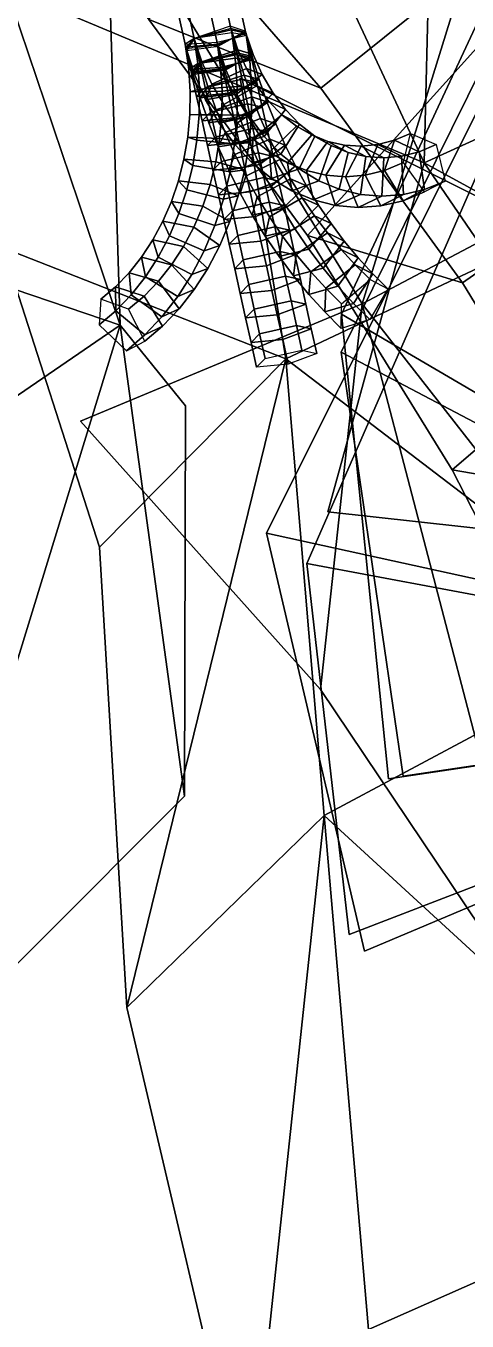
# Model space of a CAD drawing. Header units: metres. Extents: x -219 to 389, y -251 to 301.
# Drawn here: x 247.14 to 252.95, y -37.98 to -20.9 of the extents above; entities that cross this region are included whole.
import ezdxf

# ---------------------------------------------------------------- set-up
doc = ezdxf.new("R2010")
doc.units = ezdxf.units.M

msp = doc.modelspace()

# ---------------------------------------------------------------- linework, layer by layer
at = {"layer": 'Breeder_2Pdncle', "color": 3}
for points in [[(249.0203, -19.4075, 751.9503), (251.0281, -21.7177, 753.3123), (255.2007, -18.3703, 752.7593), (252.9534, -15.8128, 751.2219)], [(251.5152, -16.8981, 760.5595), (253.9727, -20.1985, 762.0106), (250.8545, -23.659, 759.323), (248.7634, -20.8131, 758.1055)], [(246.5161, -18.2556, 756.5681), (248.7634, -20.8131, 758.1055), (251.0281, -21.7177, 753.3123), (249.0203, -19.4075, 751.9503)], [(251.0281, -21.7177, 753.3123), (252.894, -24.2844, 754.3864), (257.2918, -21.2162, 753.9769), (255.2007, -18.3703, 752.7593)], [(253.9727, -20.1985, 762.0106), (256.2137, -23.7897, 763.0682), (252.758, -26.7506, 760.2024), (250.8545, -23.659, 759.323)], [(248.7634, -20.8131, 758.1055), (250.8545, -23.659, 759.323), (252.894, -24.2844, 754.3864), (251.0281, -21.7177, 753.3123)], [(252.894, -24.2844, 754.3864), (254.5901, -27.06897, 755.1563), (259.1953, -24.3078, 754.8563), (257.2918, -21.2162, 753.9769)], [(250.8545, -23.659, 759.323), (252.758, -26.7506, 760.2024), (254.5901, -27.06897, 755.1563), (252.894, -24.2844, 754.3864)], [(256.2137, -23.7897, 763.0682), (258.2046, -27.6178, 763.7163), (254.4452, -30.04133, 760.7305), (252.758, -26.7506, 760.2024)], [(252.758, -26.7506, 760.2024), (254.4452, -30.04133, 760.7305), (256.0908, -30.0295, 755.6105), (254.5901, -27.06897, 755.1563)]]:
    msp.add_3dface(points, dxfattribs=at)
at = {"layer": 'Breeder_2Petal1', "color": 3}
for points in [[(259.7596, -29.6578, 786.9174), (251.2976, -25.1985, 788.5607), (255.6757, -16.3369, 783.2627)], [(259.7596, -29.6578, 786.9174), (255.6757, -16.3369, 783.2627), (251.2976, -25.1985, 788.5607)], [(259.7596, -29.6578, 786.9174), (255.1246, -16.4835, 783.209), (251.2993, -24.6962, 789.4428)], [(259.7596, -29.6578, 786.9174), (251.2993, -24.6962, 789.4428), (255.1246, -16.4835, 783.209)], [(259.7596, -29.6578, 786.9174), (250.8447, -27.9836, 783.4659), (254.9921, -18.4937, 779.1639)], [(259.7596, -29.6578, 786.9174), (254.9921, -18.4937, 779.1639), (250.8447, -27.9836, 783.4659)], [(259.7596, -29.6578, 786.9174), (254.6402, -18.9129, 778.7237), (250.3112, -27.5876, 783.9152)], [(259.7596, -29.6578, 786.9174), (250.3112, -27.5876, 783.9152), (254.6402, -18.9129, 778.7237)], [(259.7596, -29.6578, 786.9174), (251.2993, -24.6962, 789.4428), (251.92, -30.8239, 790.865)], [(259.7596, -29.6578, 786.9174), (251.92, -30.8239, 790.865), (251.2993, -24.6962, 789.4428)], [(259.7596, -29.6578, 786.9174), (252.113, -30.7889, 791.4724), (251.2976, -25.1985, 788.5607)], [(259.7596, -29.6578, 786.9174), (251.2976, -25.1985, 788.5607), (252.113, -30.7889, 791.4724)], [(259.7596, -29.6578, 786.9174), (250.3112, -27.5876, 783.9152), (251.6035, -33.09942, 786.7271)], [(259.7596, -29.6578, 786.9174), (251.6035, -33.09942, 786.7271), (250.3112, -27.5876, 783.9152)], [(259.7596, -29.6578, 786.9174), (251.4038, -32.876, 787.4843), (250.8447, -27.9836, 783.4659)], [(259.7596, -29.6578, 786.9174), (250.8447, -27.9836, 783.4659), (251.4038, -32.876, 787.4843)]]:
    msp.add_3dface(points, dxfattribs=at)
at = {"layer": 'Breeder_Leaf', "color": 3}
for points in [[(252.6274, -13.04658, 744.4609), (257.7972, -11.4456, 739.6824), (256.2786, -20.9285, 744.9387)], [(252.6274, -13.04658, 744.4609), (256.2786, -20.9285, 744.9387), (257.7972, -11.4456, 739.6824)], [(252.3887, -22.7014, 749.6263), (249.1342, -15.7234, 748.5433), (252.6274, -13.04658, 744.4609)], [(252.3887, -22.7014, 749.6263), (252.6274, -13.04658, 744.4609), (249.1342, -15.7234, 748.5433)], [(252.3887, -22.7014, 749.6263), (252.6274, -13.04658, 744.4609), (256.2786, -20.9285, 744.9387)], [(252.3887, -22.7014, 749.6263), (256.2786, -20.9285, 744.9387), (252.6274, -13.04658, 744.4609)], [(252.3887, -22.7014, 749.6263), (247.1899, -20.5233, 749.216), (249.1342, -15.7234, 748.5433)], [(252.3887, -22.7014, 749.6263), (249.1342, -15.7234, 748.5433), (247.1899, -20.5233, 749.216)], [(251.5727, -24.5633, 750.2927), (248.953, -20.2499, 747.7488), (253.2747, -19.06112, 745.0692)], [(251.5727, -24.5633, 750.2927), (253.2747, -19.06112, 745.0692), (248.953, -20.2499, 747.7488)], [(251.5727, -24.5633, 750.2927), (253.2747, -19.06112, 745.0692), (256.7006, -21.8482, 741.0035)], [(251.5727, -24.5633, 750.2927), (256.7006, -21.8482, 741.0035), (253.2747, -19.06112, 745.0692)], [(248.3831, -24.8411, 752.9484), (246.9592, -20.614, 757.2839), (248.2372, -20.04263, 752.6621)], [(248.3831, -24.8411, 752.9484), (248.2372, -20.04263, 752.6621), (246.9592, -20.614, 757.2839)], [(242.59, -22.8725, 760.8785), (246.9592, -20.614, 757.2839), (248.3831, -24.8411, 752.9484)], [(242.59, -22.8725, 760.8785), (248.3831, -24.8411, 752.9484), (246.9592, -20.614, 757.2839)], [(260.5401, -27.1654, 745.8914), (252.3887, -22.7014, 749.6263), (256.2786, -20.9285, 744.9387)], [(260.5401, -27.1654, 745.8914), (256.2786, -20.9285, 744.9387), (252.3887, -22.7014, 749.6263)], [(250.5663, -25.285, 751.126), (249.9673, -21.5876, 746.894), (254.0621, -23.6331, 744.3802)], [(250.5663, -25.285, 751.126), (254.0621, -23.6331, 744.3802), (249.9673, -21.5876, 746.894)], [(251.5727, -24.5633, 750.2927), (256.7006, -21.8482, 741.0035), (254.6006, -28.4364, 746.2827)], [(251.5727, -24.5633, 750.2927), (254.6006, -28.4364, 746.2827), (256.7006, -21.8482, 741.0035)], [(252.3887, -22.7014, 749.6263), (255.9003, -27.8333, 749.7821), (251.1193, -27.3034, 750.2086)], [(252.3887, -22.7014, 749.6263), (251.1193, -27.3034, 750.2086), (255.9003, -27.8333, 749.7821)], [(260.5401, -27.1654, 745.8914), (255.9003, -27.8333, 749.7821), (252.3887, -22.7014, 749.6263)], [(260.5401, -27.1654, 745.8914), (252.3887, -22.7014, 749.6263), (255.9003, -27.8333, 749.7821)], [(242.59, -22.8725, 760.8785), (248.3831, -24.8411, 752.9484), (243.5812, -28.135, 755.4665)], [(242.59, -22.8725, 760.8785), (243.5812, -28.135, 755.4665), (248.3831, -24.8411, 752.9484)], [(250.5663, -25.285, 751.126), (254.0621, -23.6331, 744.3802), (255.4097, -28.9889, 742.0278)], [(250.5663, -25.285, 751.126), (255.4097, -28.9889, 742.0278), (254.0621, -23.6331, 744.3802)], [(250.5663, -25.285, 751.126), (248.1109, -27.7699, 756.2727), (246.8434, -23.8226, 753.7963)], [(250.5663, -25.285, 751.126), (246.8434, -23.8226, 753.7963), (248.1109, -27.7699, 756.2727)], [(251.5727, -24.5633, 750.2927), (251.0226, -29.6481, 753.8331), (247.8616, -26.1104, 752.9315)], [(251.5727, -24.5633, 750.2927), (247.8616, -26.1104, 752.9315), (251.0226, -29.6481, 753.8331)], [(254.09, -34.214, 751.2148), (251.0226, -29.6481, 753.8331), (251.5727, -24.5633, 750.2927)], [(254.09, -34.214, 751.2148), (251.5727, -24.5633, 750.2927), (251.0226, -29.6481, 753.8331)], [(254.09, -34.214, 751.2148), (251.5727, -24.5633, 750.2927), (254.6006, -28.4364, 746.2827)], [(254.09, -34.214, 751.2148), (254.6006, -28.4364, 746.2827), (251.5727, -24.5633, 750.2927)], [(248.3831, -24.8411, 752.9484), (245.2602, -35.03508, 750.441), (243.5812, -28.135, 755.4665)], [(248.3831, -24.8411, 752.9484), (243.5812, -28.135, 755.4665), (245.2602, -35.03508, 750.441)], [(248.3831, -24.8411, 752.9484), (249.2346, -31.05232, 748.3492), (245.2602, -35.03508, 750.441)], [(248.3831, -24.8411, 752.9484), (245.2602, -35.03508, 750.441), (249.2346, -31.05232, 748.3492)], [(248.3831, -24.8411, 752.9484), (249.2445, -25.9055, 747.4652), (249.2346, -31.05232, 748.3492)], [(248.3831, -24.8411, 752.9484), (249.2346, -31.05232, 748.3492), (249.2445, -25.9055, 747.4652)], [(248.4737, -33.8395, 755.8972), (248.1109, -27.7699, 756.2727), (250.5663, -25.285, 751.126)], [(248.4737, -33.8395, 755.8972), (250.5663, -25.285, 751.126), (248.1109, -27.7699, 756.2727)], [(248.4737, -33.8395, 755.8972), (250.5663, -25.285, 751.126), (251.0714, -31.3095, 749.2026)], [(248.4737, -33.8395, 755.8972), (251.0714, -31.3095, 749.2026), (250.5663, -25.285, 751.126)], [(250.5663, -25.285, 751.126), (255.4097, -28.9889, 742.0278), (251.0714, -31.3095, 749.2026)], [(250.5663, -25.285, 751.126), (251.0714, -31.3095, 749.2026), (255.4097, -28.9889, 742.0278)], [(255.4097, -28.9889, 742.0278), (256.2428, -36.0546, 740.8003), (251.0714, -31.3095, 749.2026)], [(255.4097, -28.9889, 742.0278), (251.0714, -31.3095, 749.2026), (256.2428, -36.0546, 740.8003)], [(251.0714, -31.3095, 749.2026), (250.0759, -40.6713, 753.8655), (248.4737, -33.8395, 755.8972)], [(251.0714, -31.3095, 749.2026), (248.4737, -33.8395, 755.8972), (250.0759, -40.6713, 753.8655)], [(250.0759, -40.6713, 753.8655), (251.0714, -31.3095, 749.2026), (251.6563, -38.08412, 747.0482)], [(250.0759, -40.6713, 753.8655), (251.6563, -38.08412, 747.0482), (251.0714, -31.3095, 749.2026)], [(251.0714, -31.3095, 749.2026), (256.2428, -36.0546, 740.8003), (251.6563, -38.08412, 747.0482)], [(251.0714, -31.3095, 749.2026), (251.6563, -38.08412, 747.0482), (256.2428, -36.0546, 740.8003)], [(256.2428, -36.0546, 740.8003), (255.8199, -43.7359, 740.7232), (251.6563, -38.08412, 747.0482)], [(256.2428, -36.0546, 740.8003), (251.6563, -38.08412, 747.0482), (255.8199, -43.7359, 740.7232)]]:
    msp.add_3dface(points, dxfattribs=at)
at = {"layer": 'Breeder_Petiole', "color": 3}
for points in [[(249.1332, -20.02266, 751.8051), (249.3611, -21.06129, 751.605), (249.848, -20.9493, 751.5815), (249.6131, -19.8831, 751.7858)], [(249.7953, -19.8832, 752.2515), (250.0417, -20.9942, 752.0405), (249.6661, -21.1368, 752.3524), (249.4198, -20.02573, 752.5634)], [(249.6131, -19.8831, 751.7858), (249.848, -20.9493, 751.5815), (250.0417, -20.9942, 752.0405), (249.7953, -19.8832, 752.2515)], [(249.0144, -20.1102, 752.283), (249.2493, -21.1765, 752.0787), (249.3611, -21.06129, 751.605), (249.1332, -20.02266, 751.8051)], [(249.4198, -20.02573, 752.5634), (249.6661, -21.1368, 752.3524), (249.2493, -21.1765, 752.0787), (249.0144, -20.1102, 752.283)], [(249.3611, -21.06129, 751.605), (249.4628, -21.3719, 751.5181), (249.937, -21.2132, 751.5055), (249.8353, -20.9025, 751.5925)], [(249.3611, -21.06129, 751.605), (249.445, -21.3809, 751.5329), (249.9273, -21.25, 751.5133), (249.8434, -20.9303, 751.5854)], [(249.3611, -21.06129, 751.605), (249.4328, -21.386, 751.543), (249.9197, -21.274, 751.5195), (249.848, -20.9493, 751.5815)], [(249.3611, -21.06129, 751.605), (249.408, -21.3937, 751.5636), (249.9018, -21.3204, 751.534), (249.855, -20.988, 751.5754)], [(250.0417, -20.9942, 752.0405), (250.1134, -21.319, 751.9784), (249.7378, -21.4615, 752.2903), (249.6661, -21.1368, 752.3524)], [(250.0388, -20.9824, 752.0429), (250.1227, -21.302, 751.9708), (249.7528, -21.4683, 752.2778), (249.669, -21.1487, 752.3499)], [(250.0337, -20.9649, 752.0473), (250.1354, -21.2756, 751.9603), (249.7758, -21.4768, 752.2585), (249.6741, -21.1661, 752.3455)], [(249.8353, -20.9025, 751.5925), (249.937, -21.2132, 751.5055), (250.1354, -21.2756, 751.9603), (250.0337, -20.9649, 752.0473)], [(249.8434, -20.9303, 751.5854), (249.9273, -21.25, 751.5133), (250.1227, -21.302, 751.9708), (250.0388, -20.9824, 752.0429)], [(249.848, -20.9493, 751.5815), (249.9197, -21.274, 751.5195), (250.1134, -21.319, 751.9784), (250.0417, -20.9942, 752.0405)], [(249.855, -20.988, 751.5754), (249.9018, -21.3204, 751.534), (250.0929, -21.351, 751.9952), (250.0461, -21.01856, 752.0366)], [(249.2424, -21.1378, 752.0848), (249.2892, -21.4702, 752.0433), (249.408, -21.3937, 751.5636), (249.3611, -21.06129, 751.605)], [(249.6617, -21.1125, 752.3562), (249.7086, -21.4449, 752.3148), (249.2892, -21.4702, 752.0433), (249.2424, -21.1378, 752.0848)], [(249.2493, -21.1765, 752.0787), (249.321, -21.5012, 752.0166), (249.4328, -21.386, 751.543), (249.3611, -21.06129, 751.605)], [(249.6661, -21.1368, 752.3524), (249.7378, -21.4615, 752.2903), (249.321, -21.5012, 752.0166), (249.2493, -21.1765, 752.0787)], [(249.2539, -21.1954, 752.0748), (249.3378, -21.5151, 752.0026), (249.445, -21.3809, 751.5329), (249.3611, -21.06129, 751.605)], [(249.669, -21.1487, 752.3499), (249.7528, -21.4683, 752.2778), (249.3378, -21.5151, 752.0026), (249.2539, -21.1954, 752.0748)], [(249.2621, -21.2232, 752.0677), (249.3638, -21.5339, 751.9808), (249.4628, -21.3719, 751.5181), (249.3611, -21.06129, 751.605)], [(249.6741, -21.1661, 752.3455), (249.7758, -21.4768, 752.2585), (249.3638, -21.5339, 751.9808), (249.2621, -21.2232, 752.0677)], [(250.0461, -21.01856, 752.0366), (250.0929, -21.351, 751.9952), (249.7086, -21.4449, 752.3148), (249.6617, -21.1125, 752.3562)], [(249.408, -21.3937, 751.5636), (249.4295, -21.7307, 751.5432), (249.9274, -21.6968, 751.5099), (249.9018, -21.3204, 751.534)], [(249.4328, -21.386, 751.543), (249.5045, -21.7107, 751.4809), (249.9914, -21.5987, 751.4574), (249.9197, -21.274, 751.5195)], [(249.445, -21.3809, 751.5329), (249.5408, -21.6948, 751.4508), (250.0178, -21.5452, 751.4358), (249.9273, -21.25, 751.5133)], [(249.4628, -21.3719, 751.5181), (249.5931, -21.6639, 751.4075), (250.0501, -21.4608, 751.4095), (249.937, -21.2132, 751.5055)], [(250.1134, -21.319, 751.9784), (250.185, -21.6437, 751.9163), (249.8095, -21.7862, 752.2282), (249.7378, -21.4615, 752.2903)], [(250.1227, -21.302, 751.9708), (250.2152, -21.6042, 751.8915), (249.852, -21.7939, 752.1928), (249.7528, -21.4683, 752.2778)], [(250.1354, -21.2756, 751.9603), (250.2549, -21.5397, 751.8589), (249.9168, -21.7966, 752.1388), (249.7758, -21.4768, 752.2585)], [(249.9018, -21.3204, 751.534), (249.9274, -21.6968, 751.5099), (250.117, -21.7127, 751.9725), (250.0929, -21.351, 751.9952)], [(249.9197, -21.274, 751.5195), (249.9914, -21.5987, 751.4574), (250.185, -21.6437, 751.9163), (250.1134, -21.319, 751.9784)], [(249.9273, -21.25, 751.5133), (250.0178, -21.5452, 751.4358), (250.2152, -21.6042, 751.8915), (250.1227, -21.302, 751.9708)], [(249.937, -21.2132, 751.5055), (250.0501, -21.4608, 751.4095), (250.2549, -21.5397, 751.8589), (250.1354, -21.2756, 751.9603)], [(249.2892, -21.4702, 752.0433), (249.3067, -21.7678, 752.0266), (249.4295, -21.7307, 751.5432), (249.408, -21.3937, 751.5636)], [(249.7086, -21.4449, 752.3148), (249.7276, -21.7572, 752.2966), (249.3067, -21.7678, 752.0266), (249.2892, -21.4702, 752.0433)], [(249.321, -21.5012, 752.0166), (249.3927, -21.8259, 751.9545), (249.5045, -21.7107, 751.4809), (249.4328, -21.386, 751.543)], [(249.7378, -21.4615, 752.2903), (249.8095, -21.7862, 752.2282), (249.3927, -21.8259, 751.9545), (249.321, -21.5012, 752.0166)], [(249.3378, -21.5151, 752.0026), (249.4389, -21.8476, 751.916), (249.5408, -21.6948, 751.4508), (249.445, -21.3809, 751.5329)], [(249.7528, -21.4683, 752.2778), (249.852, -21.7939, 752.1928), (249.4389, -21.8476, 751.916), (249.3378, -21.5151, 752.0026)], [(249.3638, -21.5339, 751.9808), (249.5111, -21.8702, 751.8556), (249.5931, -21.6639, 751.4075), (249.4628, -21.3719, 751.5181)], [(249.7758, -21.4768, 752.2585), (249.9168, -21.7966, 752.1388), (249.5111, -21.8702, 751.8556), (249.3638, -21.5339, 751.9808)], [(249.5931, -21.6639, 751.4075), (249.7499, -21.9327, 751.2749), (250.1858, -21.6883, 751.2948), (250.0501, -21.4608, 751.4095)], [(250.0929, -21.351, 751.9952), (250.117, -21.7127, 751.9725), (249.7276, -21.7572, 752.2966), (249.7086, -21.4449, 752.3148)], [(250.0501, -21.4608, 751.4095), (250.1858, -21.6883, 751.2948), (250.3984, -21.7826, 751.7375), (250.2549, -21.5397, 751.8589)], [(249.5045, -21.7107, 751.4809), (249.5762, -22.03547, 751.4188), (250.0631, -21.9235, 751.3953), (249.9914, -21.5987, 751.4574)], [(249.5111, -21.8702, 751.8556), (249.689, -22.1804, 751.7051), (249.7499, -21.9327, 751.2749), (249.5931, -21.6639, 751.4075)], [(249.5408, -21.6948, 751.4508), (249.6484, -22.00214, 751.3589), (250.1194, -21.8343, 751.349), (250.0178, -21.5452, 751.4358)], [(249.7499, -21.9327, 751.2749), (249.9308, -22.1744, 751.1224), (250.3419, -21.8924, 751.1633), (250.1858, -21.6883, 751.2948)], [(250.185, -21.6437, 751.9163), (250.2567, -21.9684, 751.8542), (249.8811, -22.1109, 752.1661), (249.8095, -21.7862, 752.2282)], [(250.2152, -21.6042, 751.8915), (250.319, -21.9, 751.8029), (249.9633, -22.1127, 752.0977), (249.852, -21.7939, 752.1928)], [(250.2549, -21.5397, 751.8589), (250.3984, -21.7826, 751.7375), (250.0868, -22.09137, 751.995), (249.9168, -21.7966, 752.1388)], [(249.9914, -21.5987, 751.4574), (250.0631, -21.9235, 751.3953), (250.2567, -21.9684, 751.8542), (250.185, -21.6437, 751.9163)], [(250.0178, -21.5452, 751.4358), (250.1194, -21.8343, 751.349), (250.319, -21.9, 751.8029), (250.2152, -21.6042, 751.8915)], [(250.1858, -21.6883, 751.2948), (250.3419, -21.8924, 751.1633), (250.5638, -22.00081, 751.5982), (250.3984, -21.7826, 751.7375)], [(249.3067, -21.7678, 752.0266), (249.3018, -22.06635, 752.0286), (249.4256, -22.06898, 751.5441), (249.4295, -21.7307, 751.5432)], [(249.7276, -21.7572, 752.2966), (249.723, -22.07057, 752.2982), (249.3018, -22.06635, 752.0286), (249.3067, -21.7678, 752.0266)], [(249.3927, -21.8259, 751.9545), (249.4644, -22.1506, 751.8925), (249.5762, -22.03547, 751.4188), (249.5045, -21.7107, 751.4809)], [(249.8095, -21.7862, 752.2282), (249.8811, -22.1109, 752.1661), (249.4644, -22.1506, 751.8925), (249.3927, -21.8259, 751.9545)], [(249.4295, -21.7307, 751.5432), (249.4256, -22.06898, 751.5441), (249.9245, -22.07485, 751.5096), (249.9274, -21.6968, 751.5099)], [(249.4389, -21.8476, 751.916), (249.5524, -22.1732, 751.819), (249.6484, -22.00214, 751.3589), (249.5408, -21.6948, 751.4508)], [(249.852, -21.7939, 752.1928), (249.9633, -22.1127, 752.0977), (249.5524, -22.1732, 751.819), (249.4389, -21.8476, 751.916)], [(249.9168, -21.7966, 752.1388), (250.0868, -22.09137, 751.995), (249.689, -22.1804, 751.7051), (249.5111, -21.8702, 751.8556)], [(249.6484, -22.00214, 751.3589), (249.7674, -22.3021, 751.2576), (250.2318, -22.1164, 751.2534), (250.1194, -21.8343, 751.349)], [(250.117, -21.7127, 751.9725), (250.1137, -22.0759, 751.9727), (249.723, -22.07057, 752.2982), (249.7276, -21.7572, 752.2966)], [(249.9274, -21.6968, 751.5099), (249.9245, -22.07485, 751.5096), (250.1137, -22.0759, 751.9727), (250.117, -21.7127, 751.9725)], [(250.3984, -21.7826, 751.7375), (250.5638, -22.00081, 751.5982), (250.2834, -22.3566, 751.8293), (250.0868, -22.09137, 751.995)], [(250.1194, -21.8343, 751.349), (250.2318, -22.1164, 751.2534), (250.4338, -22.1888, 751.7051), (250.319, -21.9, 751.8029)], [(249.5524, -22.1732, 751.819), (249.6781, -22.491, 751.712), (249.7674, -22.3021, 751.2576), (249.6484, -22.00214, 751.3589)], [(249.5762, -22.03547, 751.4188), (249.6479, -22.3601, 751.3568), (250.1348, -22.2482, 751.3333), (250.0631, -21.9235, 751.3953)], [(249.689, -22.1804, 751.7051), (249.8949, -22.4596, 751.5316), (249.9308, -22.1744, 751.1224), (249.7499, -21.9327, 751.2749)], [(250.2567, -21.9684, 751.8542), (250.3284, -22.2931, 751.7922), (249.9528, -22.4357, 752.1041), (249.8811, -22.1109, 752.1661)], [(249.9308, -22.1744, 751.1224), (250.1333, -22.3853, 750.9521), (250.5161, -22.07008, 751.0168), (250.3419, -21.8924, 751.1633)], [(250.319, -21.9, 751.8029), (250.4338, -22.1888, 751.7051), (250.0865, -22.4239, 751.9929), (249.9633, -22.1127, 752.0977)], [(250.0631, -21.9235, 751.3953), (250.1348, -22.2482, 751.3333), (250.3284, -22.2931, 751.7922), (250.2567, -21.9684, 751.8542)], [(250.5638, -22.00081, 751.5982), (250.7486, -22.1908, 751.4429), (250.5035, -22.5884, 751.6442), (250.2834, -22.3566, 751.8293)], [(250.3419, -21.8924, 751.1633), (250.5161, -22.07008, 751.0168), (250.7486, -22.1908, 751.4429), (250.5638, -22.00081, 751.5982)], [(249.723, -22.07057, 752.2982), (249.6949, -22.3819, 752.3194), (249.2744, -22.3629, 752.0493), (249.3018, -22.06635, 752.0286)], [(249.3018, -22.06635, 752.0286), (249.2744, -22.3629, 752.0493), (249.3962, -22.4052, 751.5661), (249.4256, -22.06898, 751.5441)], [(249.4256, -22.06898, 751.5441), (249.3962, -22.4052, 751.5661), (249.8932, -22.4508, 751.533), (249.9245, -22.07485, 751.5096)], [(249.4644, -22.1506, 751.8925), (249.5361, -22.4754, 751.8304), (249.6479, -22.3601, 751.3568), (249.5762, -22.03547, 751.4188)], [(249.8811, -22.1109, 752.1661), (249.9528, -22.4357, 752.1041), (249.5361, -22.4754, 751.8304), (249.4644, -22.1506, 751.8925)], [(249.9633, -22.1127, 752.0977), (250.0865, -22.4239, 751.9929), (249.6781, -22.491, 751.712), (249.5524, -22.1732, 751.819)], [(250.0868, -22.09137, 751.995), (250.2834, -22.3566, 751.8293), (249.8949, -22.4596, 751.5316), (249.689, -22.1804, 751.7051)], [(250.1137, -22.0759, 751.9727), (250.0831, -22.4371, 751.9955), (249.6949, -22.3819, 752.3194), (249.723, -22.07057, 752.2982)], [(249.7674, -22.3021, 751.2576), (249.8976, -22.594, 751.147), (250.3547, -22.3909, 751.149), (250.2318, -22.1164, 751.2534)], [(249.9245, -22.07485, 751.5096), (249.8932, -22.4508, 751.533), (250.0831, -22.4371, 751.9955), (250.1137, -22.0759, 751.9727)], [(249.8949, -22.4596, 751.5316), (250.1256, -22.7039, 751.3376), (250.1333, -22.3853, 750.9521), (249.9308, -22.1744, 751.1224)], [(250.4338, -22.1888, 751.7051), (250.5595, -22.4699, 751.5984), (250.2213, -22.7267, 751.8784), (250.0865, -22.4239, 751.9929)], [(250.1333, -22.3853, 750.9521), (250.3542, -22.5623, 750.7668), (250.7058, -22.2184, 750.8577), (250.5161, -22.07008, 751.0168)], [(250.2318, -22.1164, 751.2534), (250.3547, -22.3909, 751.149), (250.5595, -22.4699, 751.5984), (250.4338, -22.1888, 751.7051)], [(250.7486, -22.1908, 751.4429), (250.9499, -22.3498, 751.274), (250.744, -22.7833, 751.4424), (250.5035, -22.5884, 751.6442)], [(250.5161, -22.07008, 751.0168), (250.7058, -22.2184, 750.8577), (250.9499, -22.3498, 751.274), (250.7486, -22.1908, 751.4429)], [(249.6949, -22.3819, 752.3194), (249.6434, -22.6883, 752.3601), (249.2248, -22.6547, 752.0886), (249.2744, -22.3629, 752.0493)], [(249.2744, -22.3629, 752.0493), (249.2248, -22.6547, 752.0886), (249.3417, -22.7363, 751.6092), (249.3962, -22.4052, 751.5661)], [(249.5361, -22.4754, 751.8304), (249.6078, -22.8001, 751.7683), (249.7196, -22.6849, 751.2947), (249.6479, -22.3601, 751.3568)], [(249.6479, -22.3601, 751.3568), (249.7196, -22.6849, 751.2947), (250.2065, -22.5729, 751.2712), (250.1348, -22.2482, 751.3333)], [(249.6781, -22.491, 751.712), (249.8157, -22.8004, 751.5952), (249.8976, -22.594, 751.147), (249.7674, -22.3021, 751.2576)], [(250.2834, -22.3566, 751.8293), (250.5035, -22.5884, 751.6442), (250.1256, -22.7039, 751.3376), (249.8949, -22.4596, 751.5316)], [(250.3284, -22.2931, 751.7922), (250.4001, -22.6179, 751.7301), (250.0245, -22.7604, 752.042), (249.9528, -22.4357, 752.1041)], [(250.1348, -22.2482, 751.3333), (250.2065, -22.5729, 751.2712), (250.4001, -22.6179, 751.7301), (250.3284, -22.2931, 751.7922)], [(250.3542, -22.5623, 750.7668), (250.5901, -22.7026, 750.5692), (250.9082, -22.3354, 750.6882), (250.7058, -22.2184, 750.8577)], [(250.5901, -22.7026, 750.5692), (250.8377, -22.8042, 750.3622), (251.1201, -22.4192, 750.511), (250.9082, -22.3354, 750.6882)], [(250.7058, -22.2184, 750.8577), (250.9082, -22.3354, 750.6882), (251.1647, -22.4755, 751.0941), (250.9499, -22.3498, 751.274)], [(250.9499, -22.3498, 751.274), (251.1647, -22.4755, 751.0941), (251.001, -22.9382, 751.2271), (250.744, -22.7833, 751.4424)], [(250.9082, -22.3354, 750.6882), (251.1201, -22.4192, 750.511), (251.39, -22.5659, 750.9058), (251.1647, -22.4755, 751.0941)], [(251.8675, -22.8018, 749.5043), (252.1154, -22.6991, 749.2984), (252.2098, -22.3145, 749.6039), (251.9989, -22.4051, 749.779)], [(251.9989, -22.4051, 749.779), (252.2098, -22.3145, 749.6039), (252.5497, -22.461, 749.9402), (252.325, -22.5561, 750.1268)], [(249.3962, -22.4052, 751.5661), (249.3417, -22.7363, 751.6092), (249.8337, -22.8211, 751.58), (249.8932, -22.4508, 751.533)], [(249.9528, -22.4357, 752.1041), (250.0245, -22.7604, 752.042), (249.6078, -22.8001, 751.7683), (249.5361, -22.4754, 751.8304)], [(250.0831, -22.4371, 751.9955), (250.0255, -22.7928, 752.041), (249.6434, -22.6883, 752.3601), (249.6949, -22.3819, 752.3194)], [(250.0865, -22.4239, 751.9929), (250.2213, -22.7267, 751.8784), (249.8157, -22.8004, 751.5952), (249.6781, -22.491, 751.712)], [(249.8932, -22.4508, 751.533), (249.8337, -22.8211, 751.58), (250.0255, -22.7928, 752.041), (250.0831, -22.4371, 751.9955)], [(249.8976, -22.594, 751.147), (250.0387, -22.8773, 751.0274), (250.4878, -22.6572, 751.0362), (250.3547, -22.3909, 751.149)], [(250.1256, -22.7039, 751.3376), (250.3776, -22.9094, 751.1262), (250.3542, -22.5623, 750.7668), (250.1333, -22.3853, 750.9521)], [(250.5595, -22.4699, 751.5984), (250.6956, -22.7425, 751.4831), (250.3674, -23.02062, 751.7545), (250.2213, -22.7267, 751.8784)], [(250.3547, -22.3909, 751.149), (250.4878, -22.6572, 751.0362), (250.6956, -22.7425, 751.4831), (250.5595, -22.4699, 751.5984)], [(250.8377, -22.8042, 750.3622), (251.093, -22.8655, 750.149), (251.3385, -22.4685, 750.3288), (251.1201, -22.4192, 750.511)], [(251.1647, -22.4755, 751.0941), (251.39, -22.5659, 750.9058), (251.2709, -23.05104, 751.0015), (251.001, -22.9382, 751.2271)], [(251.093, -22.8655, 750.149), (251.3524, -22.8856, 749.9328), (251.5599, -22.4826, 750.1442), (251.3385, -22.4685, 750.3288)], [(251.1201, -22.4192, 750.511), (251.3385, -22.4685, 750.3288), (251.6221, -22.6197, 750.712), (251.39, -22.5659, 750.9058)], [(251.3385, -22.4685, 750.3288), (251.5599, -22.4826, 750.1442), (251.8577, -22.6361, 750.5156), (251.6221, -22.6197, 750.712)], [(251.3524, -22.8856, 749.9328), (251.6118, -22.8643, 749.7168), (251.7812, -22.4614, 749.96), (251.5599, -22.4826, 750.1442)], [(251.5599, -22.4826, 750.1442), (251.7812, -22.4614, 749.96), (252.0932, -22.6148, 750.3195), (251.8577, -22.6361, 750.5156)], [(251.6118, -22.8643, 749.7168), (251.8675, -22.8018, 749.5043), (251.9989, -22.4051, 749.779), (251.7812, -22.4614, 749.96)], [(251.7812, -22.4614, 749.96), (251.9989, -22.4051, 749.779), (252.325, -22.5561, 750.1268), (252.0932, -22.6148, 750.3195)], [(252.325, -22.5561, 750.1268), (252.5497, -22.461, 749.9402), (252.6667, -22.9456, 749.8393), (252.3954, -23.05601, 750.0645)], [(249.6434, -22.6883, 752.3601), (249.5692, -22.9868, 752.4198), (249.1534, -22.9388, 752.1459), (249.2248, -22.6547, 752.0886)], [(249.2248, -22.6547, 752.0886), (249.1534, -22.9388, 752.1459), (249.2625, -23.05899, 751.6729), (249.3417, -22.7363, 751.6092)], [(250.0255, -22.7928, 752.041), (249.9413, -23.1396, 752.1086), (249.5692, -22.9868, 752.4198), (249.6434, -22.6883, 752.3601)], [(249.6078, -22.8001, 751.7683), (249.6795, -23.1248, 751.7062), (249.7912, -23.00964, 751.2326), (249.7196, -22.6849, 751.2947)], [(249.7196, -22.6849, 751.2947), (249.7912, -23.00964, 751.2326), (250.2781, -22.8976, 751.2091), (250.2065, -22.5729, 751.2712)], [(249.8157, -22.8004, 751.5952), (249.9648, -23.1005, 751.4688), (250.0387, -22.8773, 751.0274), (249.8976, -22.594, 751.147)], [(250.4001, -22.6179, 751.7301), (250.4718, -22.9426, 751.668), (250.0962, -23.08516, 751.9799), (250.0245, -22.7604, 752.042)], [(250.0387, -22.8773, 751.0274), (250.1904, -23.1511, 750.899), (250.6308, -22.9147, 750.9151), (250.4878, -22.6572, 751.0362)], [(250.5035, -22.5884, 751.6442), (250.744, -22.7833, 751.4424), (250.3776, -22.9094, 751.1262), (250.1256, -22.7039, 751.3376)], [(250.2065, -22.5729, 751.2712), (250.2781, -22.8976, 751.2091), (250.4718, -22.9426, 751.668), (250.4001, -22.6179, 751.7301)], [(250.3776, -22.9094, 751.1262), (250.6472, -23.07308, 750.9003), (250.5901, -22.7026, 750.5692), (250.3542, -22.5623, 750.7668)], [(250.4878, -22.6572, 751.0362), (250.6308, -22.9147, 750.9151), (250.8418, -23.00604, 751.3593), (250.6956, -22.7425, 751.4831)], [(250.6472, -23.07308, 750.9003), (250.9303, -23.1924, 750.6636), (250.8377, -22.8042, 750.3622), (250.5901, -22.7026, 750.5692)], [(251.39, -22.5659, 750.9058), (251.6221, -22.6197, 750.712), (251.5495, -23.1198, 750.7689), (251.2709, -23.05104, 751.0015)], [(251.6221, -22.6197, 750.712), (251.8577, -22.6361, 750.5156), (251.8326, -23.1437, 750.5328), (251.5495, -23.1198, 750.7689)], [(251.8577, -22.6361, 750.5156), (252.0932, -22.6148, 750.3195), (252.116, -23.1223, 750.2968), (251.8326, -23.1437, 750.5328)], [(252.1111, -23.2018, 749.6797), (252.3962, -23.08691, 749.443), (252.1154, -22.6991, 749.2984), (251.8675, -22.8018, 749.5043)], [(252.0932, -22.6148, 750.3195), (252.325, -22.5561, 750.1268), (252.3954, -23.05601, 750.0645), (252.116, -23.1223, 750.2968)], [(249.3417, -22.7363, 751.6092), (249.2625, -23.05899, 751.6729), (249.7467, -23.1823, 751.6499), (249.8337, -22.8211, 751.58)], [(250.0245, -22.7604, 752.042), (250.0962, -23.08516, 751.9799), (249.6795, -23.1248, 751.7062), (249.6078, -22.8001, 751.7683)], [(249.8337, -22.8211, 751.58), (249.7467, -23.1823, 751.6499), (249.9413, -23.1396, 752.1086), (250.0255, -22.7928, 752.041)], [(250.2213, -22.7267, 751.8784), (250.3674, -23.02062, 751.7545), (249.9648, -23.1005, 751.4688), (249.8157, -22.8004, 751.5952)], [(249.9648, -23.1005, 751.4688), (250.125, -23.3907, 751.3331), (250.1904, -23.1511, 750.899), (250.0387, -22.8773, 751.0274)], [(250.6956, -22.7425, 751.4831), (250.8418, -23.00604, 751.3593), (250.5245, -23.3047, 751.6215), (250.3674, -23.02062, 751.7545)], [(250.744, -22.7833, 751.4424), (251.001, -22.9382, 751.2271), (250.6472, -23.07308, 750.9003), (250.3776, -22.9094, 751.1262)], [(250.9303, -23.1924, 750.6636), (251.2227, -23.2657, 750.4194), (251.093, -22.8655, 750.149), (250.8377, -22.8042, 750.3622)], [(251.2227, -23.2657, 750.4194), (251.52, -23.2919, 750.1716), (251.3524, -22.8856, 749.9328), (251.093, -22.8655, 750.149)], [(251.52, -23.2919, 750.1716), (251.8176, -23.2705, 749.9238), (251.6118, -22.8643, 749.7168), (251.3524, -22.8856, 749.9328)], [(251.8176, -23.2705, 749.9238), (252.1111, -23.2018, 749.6797), (251.8675, -22.8018, 749.5043), (251.6118, -22.8643, 749.7168)], [(249.5692, -22.9868, 752.4198), (249.4728, -23.2746, 752.498), (249.0611, -23.2127, 752.2209), (249.1534, -22.9388, 752.1459)], [(249.1534, -22.9388, 752.1459), (249.0611, -23.2127, 752.2209), (249.1594, -23.3701, 751.7565), (249.2625, -23.05899, 751.6729)], [(249.9413, -23.1396, 752.1086), (249.8315, -23.4741, 752.1977), (249.4728, -23.2746, 752.498), (249.5692, -22.9868, 752.4198)], [(249.6795, -23.1248, 751.7062), (249.7511, -23.4495, 751.6442), (249.8629, -23.3343, 751.1705), (249.7912, -23.00964, 751.2326)], [(249.7912, -23.00964, 751.2326), (249.8629, -23.3343, 751.1705), (250.3498, -23.2223, 751.147), (250.2781, -22.8976, 751.2091)], [(250.3674, -23.02062, 751.7545), (250.5245, -23.3047, 751.6215), (250.125, -23.3907, 751.3331), (249.9648, -23.1005, 751.4688)], [(250.4718, -22.9426, 751.668), (250.5435, -23.2673, 751.606), (250.1679, -23.4098, 751.9178), (250.0962, -23.08516, 751.9799)], [(250.1904, -23.1511, 750.899), (250.3522, -23.4148, 750.7623), (250.7834, -23.1626, 750.7862), (250.6308, -22.9147, 750.9151)], [(250.2781, -22.8976, 751.2091), (250.3498, -23.2223, 751.147), (250.5435, -23.2673, 751.606), (250.4718, -22.9426, 751.668)], [(250.8418, -23.00604, 751.3593), (250.9978, -23.2598, 751.2275), (250.6921, -23.5783, 751.4799), (250.5245, -23.3047, 751.6215)], [(250.6308, -22.9147, 750.9151), (250.7834, -23.1626, 750.7862), (250.9978, -23.2598, 751.2275), (250.8418, -23.00604, 751.3593)], [(251.001, -22.9382, 751.2271), (251.2709, -23.05104, 751.0015), (250.9303, -23.1924, 750.6636), (250.6472, -23.07308, 750.9003)], [(251.2709, -23.05104, 751.0015), (251.5495, -23.1198, 750.7689), (251.2227, -23.2657, 750.4194), (250.9303, -23.1924, 750.6636)], [(252.3954, -23.05601, 750.0645), (252.6667, -22.9456, 749.8393), (252.3962, -23.08691, 749.443), (252.1111, -23.2018, 749.6797)], [(249.4728, -23.2746, 752.498), (249.3553, -23.5488, 752.5939), (248.9486, -23.4735, 752.3127), (249.0611, -23.2127, 752.2209)], [(249.0611, -23.2127, 752.2209), (248.9486, -23.4735, 752.3127), (249.0335, -23.6667, 751.8593), (249.1594, -23.3701, 751.7565)], [(249.2625, -23.05899, 751.6729), (249.1594, -23.3701, 751.7565), (249.6329, -23.5308, 751.7422), (249.7467, -23.1823, 751.6499)], [(249.7467, -23.1823, 751.6499), (249.6329, -23.5308, 751.7422), (249.8315, -23.4741, 752.1977), (249.9413, -23.1396, 752.1086)], [(250.0962, -23.08516, 751.9799), (250.1679, -23.4098, 751.9178), (249.7511, -23.4495, 751.6442), (249.6795, -23.1248, 751.7062)], [(249.8629, -23.3343, 751.1705), (249.9346, -23.659, 751.1085), (250.4215, -23.5471, 751.085), (250.3498, -23.2223, 751.147)], [(250.125, -23.3907, 751.3331), (250.2961, -23.6703, 751.1886), (250.3522, -23.4148, 750.7623), (250.1904, -23.1511, 750.899)], [(250.3498, -23.2223, 751.147), (250.4215, -23.5471, 751.085), (250.6152, -23.592, 751.5439), (250.5435, -23.2673, 751.606)], [(250.3522, -23.4148, 750.7623), (250.5238, -23.6678, 750.6175), (250.9452, -23.4004, 750.6496), (250.7834, -23.1626, 750.7862)], [(250.7834, -23.1626, 750.7862), (250.9452, -23.4004, 750.6496), (251.1633, -23.5033, 751.0878), (250.9978, -23.2598, 751.2275)], [(251.5495, -23.1198, 750.7689), (251.8326, -23.1437, 750.5328), (251.52, -23.2919, 750.1716), (251.2227, -23.2657, 750.4194)], [(251.8326, -23.1437, 750.5328), (252.116, -23.1223, 750.2968), (251.8176, -23.2705, 749.9238), (251.52, -23.2919, 750.1716)], [(252.116, -23.1223, 750.2968), (252.3954, -23.05601, 750.0645), (252.1111, -23.2018, 749.6797), (251.8176, -23.2705, 749.9238)], [(249.1594, -23.3701, 751.7565), (249.0335, -23.6667, 751.8593), (249.4934, -23.8632, 751.856), (249.6329, -23.5308, 751.7422)], [(249.8315, -23.4741, 752.1977), (249.6971, -23.7932, 752.3074), (249.3553, -23.5488, 752.5939), (249.4728, -23.2746, 752.498)], [(249.7511, -23.4495, 751.6442), (249.8228, -23.7743, 751.5821), (249.9346, -23.659, 751.1085), (249.8629, -23.3343, 751.1705)], [(250.5245, -23.3047, 751.6215), (250.6921, -23.5783, 751.4799), (250.2961, -23.6703, 751.1886), (250.125, -23.3907, 751.3331)], [(250.5435, -23.2673, 751.606), (250.6152, -23.592, 751.5439), (250.2396, -23.7346, 751.8558), (250.1679, -23.4098, 751.9178)], [(250.9978, -23.2598, 751.2275), (251.1633, -23.5033, 751.0878), (250.8698, -23.8409, 751.3299), (250.6921, -23.5783, 751.4799)], [(249.3553, -23.5488, 752.5939), (249.2178, -23.8068, 752.7067), (248.8171, -23.7189, 752.4205), (248.9486, -23.4735, 752.3127)], [(248.9486, -23.4735, 752.3127), (248.8171, -23.7189, 752.4205), (248.8858, -23.946, 751.9803), (249.0335, -23.6667, 751.8593)], [(249.6971, -23.7932, 752.3074), (249.5394, -24.09381, 752.4366), (249.2178, -23.8068, 752.7067), (249.3553, -23.5488, 752.5939)], [(249.6329, -23.5308, 751.7422), (249.4934, -23.8632, 751.856), (249.6971, -23.7932, 752.3074), (249.8315, -23.4741, 752.1977)], [(250.1679, -23.4098, 751.9178), (250.2396, -23.7346, 751.8558), (249.8228, -23.7743, 751.5821), (249.7511, -23.4495, 751.6442)], [(249.9346, -23.659, 751.1085), (250.0063, -23.9838, 751.0464), (250.4932, -23.8718, 751.0229), (250.4215, -23.5471, 751.085)], [(250.2961, -23.6703, 751.1886), (250.4775, -23.9385, 751.0355), (250.5238, -23.6678, 750.6175), (250.3522, -23.4148, 750.7623)], [(250.4215, -23.5471, 751.085), (250.4932, -23.8718, 751.0229), (250.6868, -23.9168, 751.4818), (250.6152, -23.592, 751.5439)], [(250.5238, -23.6678, 750.6175), (250.7048, -23.9095, 750.465), (251.1158, -23.6275, 750.5059), (250.9452, -23.4004, 750.6496)], [(251.1633, -23.5033, 751.0878), (251.3378, -23.7358, 750.9408), (251.0573, -24.09173, 751.1719), (250.8698, -23.8409, 751.3299)], [(250.9452, -23.4004, 750.6496), (251.1158, -23.6275, 750.5059), (251.3378, -23.7358, 750.9408), (251.1633, -23.5033, 751.0878)], [(249.2178, -23.8068, 752.7067), (249.0616, -24.04618, 752.8351), (248.6678, -23.9465, 752.5433), (248.8171, -23.7189, 752.4205)], [(248.8171, -23.7189, 752.4205), (248.6678, -23.9465, 752.5433), (248.7179, -24.2052, 752.1183), (248.8858, -23.946, 751.9803)], [(249.0335, -23.6667, 751.8593), (248.8858, -23.946, 751.9803), (249.3297, -24.1764, 751.9902), (249.4934, -23.8632, 751.856)], [(249.8228, -23.7743, 751.5821), (249.8945, -24.09902, 751.52), (250.0063, -23.9838, 751.0464), (249.9346, -23.659, 751.1085)], [(250.2396, -23.7346, 751.8558), (250.3113, -24.05933, 751.7937), (249.8945, -24.09902, 751.52), (249.8228, -23.7743, 751.5821)], [(250.6152, -23.592, 751.5439), (250.6868, -23.9168, 751.4818), (250.3113, -24.05933, 751.7937), (250.2396, -23.7346, 751.8558)], [(250.6921, -23.5783, 751.4799), (250.8698, -23.8409, 751.3299), (250.4775, -23.9385, 751.0355), (250.2961, -23.6703, 751.1886)], [(250.4775, -23.9385, 751.0355), (250.6688, -24.1947, 750.8742), (250.7048, -23.9095, 750.465), (250.5238, -23.6678, 750.6175)], [(250.7048, -23.9095, 750.465), (250.8947, -24.1393, 750.3051), (251.2948, -23.8435, 750.3551), (251.1158, -23.6275, 750.5059)], [(251.3378, -23.7358, 750.9408), (251.5208, -23.9569, 750.7866), (251.2541, -24.3302, 751.0062), (251.0573, -24.09173, 751.1719)], [(251.1158, -23.6275, 750.5059), (251.2948, -23.8435, 750.3551), (251.5208, -23.9569, 750.7866), (251.3378, -23.7358, 750.9408)], [(249.5394, -24.09381, 752.4366), (249.3598, -24.3729, 752.5842), (249.0616, -24.04618, 752.8351), (249.2178, -23.8068, 752.7067)], [(249.4934, -23.8632, 751.856), (249.3297, -24.1764, 751.9902), (249.5394, -24.09381, 752.4366), (249.6971, -23.7932, 752.3074)], [(250.0063, -23.9838, 751.0464), (250.078, -24.3085, 750.9843), (250.5649, -24.1965, 750.9608), (250.4932, -23.8718, 751.0229)], [(250.8698, -23.8409, 751.3299), (251.0573, -24.09173, 751.1719), (250.6688, -24.1947, 750.8742), (250.4775, -23.9385, 751.0355)], [(250.4932, -23.8718, 751.0229), (250.5649, -24.1965, 750.9608), (250.7585, -24.2415, 751.4197), (250.6868, -23.9168, 751.4818)], [(250.8947, -24.1393, 750.3051), (251.0931, -24.3566, 750.1382), (251.4818, -24.04768, 750.1979), (251.2948, -23.8435, 750.3551)], [(251.2948, -23.8435, 750.3551), (251.4818, -24.04768, 750.1979), (251.712, -24.166, 750.6258), (251.5208, -23.9569, 750.7866)], [(249.0616, -24.04618, 752.8351), (248.8881, -24.2645, 752.978), (248.5021, -24.1539, 752.6798), (248.6678, -23.9465, 752.5433)], [(248.6678, -23.9465, 752.5433), (248.5021, -24.1539, 752.6798), (248.5314, -24.4419, 752.272), (248.7179, -24.2052, 752.1183)], [(248.8858, -23.946, 751.9803), (248.7179, -24.2052, 752.1183), (249.1432, -24.4673, 752.1434), (249.3297, -24.1764, 751.9902)], [(249.3598, -24.3729, 752.5842), (249.1602, -24.6279, 752.7487), (248.8881, -24.2645, 752.978), (249.0616, -24.04618, 752.8351)], [(249.8945, -24.09902, 751.52), (249.9662, -24.4237, 751.4579), (250.078, -24.3085, 750.9843), (250.0063, -23.9838, 751.0464)], [(250.3113, -24.05933, 751.7937), (250.3829, -24.384, 751.7316), (249.9662, -24.4237, 751.4579), (249.8945, -24.09902, 751.52)], [(250.6868, -23.9168, 751.4818), (250.7585, -24.2415, 751.4197), (250.3829, -24.384, 751.7316), (250.3113, -24.05933, 751.7937)], [(250.6688, -24.1947, 750.8742), (250.8696, -24.4384, 750.7051), (250.8947, -24.1393, 750.3051), (250.7048, -23.9095, 750.465)], [(251.0931, -24.3566, 750.1382), (251.2995, -24.561, 749.9647), (251.6763, -24.2396, 750.0344), (251.4818, -24.04768, 750.1979)], [(251.5208, -23.9569, 750.7866), (251.712, -24.166, 750.6258), (251.4596, -24.5558, 750.8333), (251.2541, -24.3302, 751.0062)], [(251.4818, -24.04768, 750.1979), (251.6763, -24.2396, 750.0344), (251.911, -24.3626, 750.4586), (251.712, -24.166, 750.6258)], [(248.8881, -24.2645, 752.978), (248.6992, -24.4598, 753.134), (248.3217, -24.3394, 752.8288), (248.5021, -24.1539, 752.6798)], [(248.5021, -24.1539, 752.6798), (248.3217, -24.3394, 752.8288), (248.328, -24.6538, 752.4399), (248.5314, -24.4419, 752.272)], [(248.7179, -24.2052, 752.1183), (248.5314, -24.4419, 752.272), (248.9358, -24.7332, 752.3143), (249.1432, -24.4673, 752.1434)], [(249.3297, -24.1764, 751.9902), (249.1432, -24.4673, 752.1434), (249.3598, -24.3729, 752.5842), (249.5394, -24.09381, 752.4366)], [(250.078, -24.3085, 750.9843), (250.1497, -24.6332, 750.9222), (250.6366, -24.5212, 750.8987), (250.5649, -24.1965, 750.9608)], [(250.7585, -24.2415, 751.4197), (250.8302, -24.5662, 751.3577), (250.4546, -24.7087, 751.6696), (250.3829, -24.384, 751.7316)], [(250.5649, -24.1965, 750.9608), (250.6366, -24.5212, 750.8987), (250.8302, -24.5662, 751.3577), (250.7585, -24.2415, 751.4197)], [(251.0573, -24.09173, 751.1719), (251.2541, -24.3302, 751.0062), (250.8696, -24.4384, 750.7051), (250.6688, -24.1947, 750.8742)], [(250.8696, -24.4384, 750.7051), (251.0795, -24.6689, 750.5286), (251.0931, -24.3566, 750.1382), (250.8947, -24.1393, 750.3051)], [(251.712, -24.166, 750.6258), (251.911, -24.3626, 750.4586), (251.6735, -24.7679, 750.6536), (251.4596, -24.5558, 750.8333)], [(248.3217, -24.3394, 752.8288), (248.1283, -24.501, 752.9888), (248.1098, -24.8387, 752.6204), (248.328, -24.6538, 752.4399)], [(248.6992, -24.4598, 753.134), (248.4965, -24.6301, 753.3017), (248.1283, -24.501, 752.9888), (248.3217, -24.3394, 752.8288)], [(249.1602, -24.6279, 752.7487), (248.9425, -24.8563, 752.9285), (248.6992, -24.4598, 753.134), (248.8881, -24.2645, 752.978)], [(249.1432, -24.4673, 752.1434), (248.9358, -24.7332, 752.3143), (249.1602, -24.6279, 752.7487), (249.3598, -24.3729, 752.5842)], [(249.9662, -24.4237, 751.4579), (250.0379, -24.7484, 751.3959), (250.1497, -24.6332, 750.9222), (250.078, -24.3085, 750.9843)], [(250.3829, -24.384, 751.7316), (250.4546, -24.7087, 751.6696), (250.0379, -24.7484, 751.3959), (249.9662, -24.4237, 751.4579)], [(251.2541, -24.3302, 751.0062), (251.4596, -24.5558, 750.8333), (251.0795, -24.6689, 750.5286), (250.8696, -24.4384, 750.7051)], [(251.0795, -24.6689, 750.5286), (251.2978, -24.8856, 750.3452), (251.2995, -24.561, 749.9647), (251.0931, -24.3566, 750.1382)], [(248.5314, -24.4419, 752.272), (248.328, -24.6538, 752.4399), (248.7095, -24.9714, 752.5011), (248.9358, -24.7332, 752.3143)], [(248.9425, -24.8563, 752.9285), (248.7086, -25.05596, 753.1219), (248.4965, -24.6301, 753.3017), (248.6992, -24.4598, 753.134)], [(250.1497, -24.6332, 750.9222), (250.2214, -24.9579, 750.8602), (250.7083, -24.846, 750.8367), (250.6366, -24.5212, 750.8987)], [(250.8302, -24.5662, 751.3577), (250.9019, -24.8909, 751.2956), (250.5263, -25.0335, 751.6075), (250.4546, -24.7087, 751.6696)], [(250.6366, -24.5212, 750.8987), (250.7083, -24.846, 750.8367), (250.9019, -24.8909, 751.2956), (250.8302, -24.5662, 751.3577)], [(251.4596, -24.5558, 750.8333), (251.6735, -24.7679, 750.6536), (251.2978, -24.8856, 750.3452), (251.0795, -24.6689, 750.5286)], [(248.328, -24.6538, 752.4399), (248.1098, -24.8387, 752.6204), (248.4664, -25.1797, 752.7021), (248.7095, -24.9714, 752.5011)], [(248.9358, -24.7332, 752.3143), (248.7095, -24.9714, 752.5011), (248.9425, -24.8563, 752.9285), (249.1602, -24.6279, 752.7487)], [(250.0379, -24.7484, 751.3959), (250.1096, -25.07319, 751.3338), (250.2214, -24.9579, 750.8602), (250.1497, -24.6332, 750.9222)], [(250.4546, -24.7087, 751.6696), (250.5263, -25.0335, 751.6075), (250.1096, -25.07319, 751.3338), (250.0379, -24.7484, 751.3959)], [(248.7095, -24.9714, 752.5011), (248.4664, -25.1797, 752.7021), (248.7086, -25.05596, 753.1219), (248.9425, -24.8563, 752.9285)], [(250.2214, -24.9579, 750.8602), (250.293, -25.2827, 750.7981), (250.7799, -25.1707, 750.7746), (250.7083, -24.846, 750.8367)], [(250.9019, -24.8909, 751.2956), (250.9736, -25.2157, 751.2335), (250.598, -25.3582, 751.5454), (250.5263, -25.0335, 751.6075)], [(250.7083, -24.846, 750.8367), (250.7799, -25.1707, 750.7746), (250.9736, -25.2157, 751.2335), (250.9019, -24.8909, 751.2956)], [(250.1096, -25.07319, 751.3338), (250.1813, -25.3979, 751.2717), (250.293, -25.2827, 750.7981), (250.2214, -24.9579, 750.8602)], [(250.5263, -25.0335, 751.6075), (250.598, -25.3582, 751.5454), (250.1813, -25.3979, 751.2717), (250.1096, -25.07319, 751.3338)]]:
    msp.add_3dface(points, dxfattribs=at)

doc.saveas('drawing.dxf')
